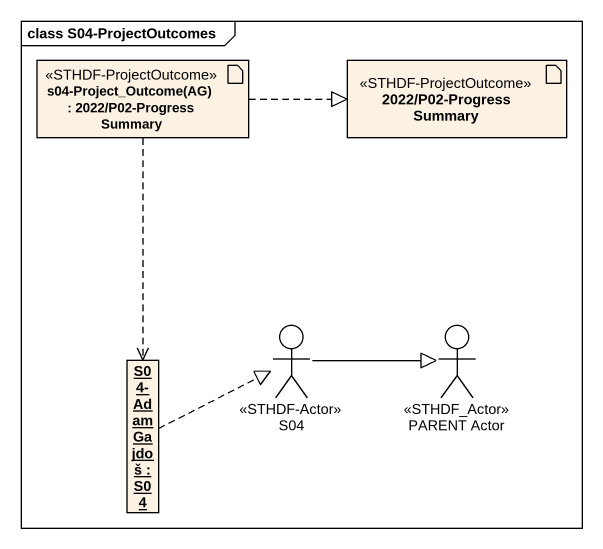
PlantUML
@startuml
mainframe class S04-ProjectOutcomes
allowmixing
hide circle
hide empty members
artifact "s04-Project_Outcome(AG) : 2022/P02-Progress Summary" as s04_Project_Outcome_AG <<STHDF-ProjectOutcome>>
artifact "2022/P02-Progress Summary" as a2022_P02_Progress_Summary <<STHDF-ProjectOutcome>>
object "S04-Adam Gajdoš : S04" as S04_Adam_Gajdoš
actor S04 <<STHDF-Actor>>
actor "PARENT Actor" as PARENT_Actor <<STHDF_Actor>>
s04_Project_Outcome_AG .right.|> a2022_P02_Progress_Summary
s04_Project_Outcome_AG ..> S04_Adam_Gajdoš
S04_Adam_Gajdoš .right.|> S04
S04 -right-|> PARENT_Actor
@enduml
